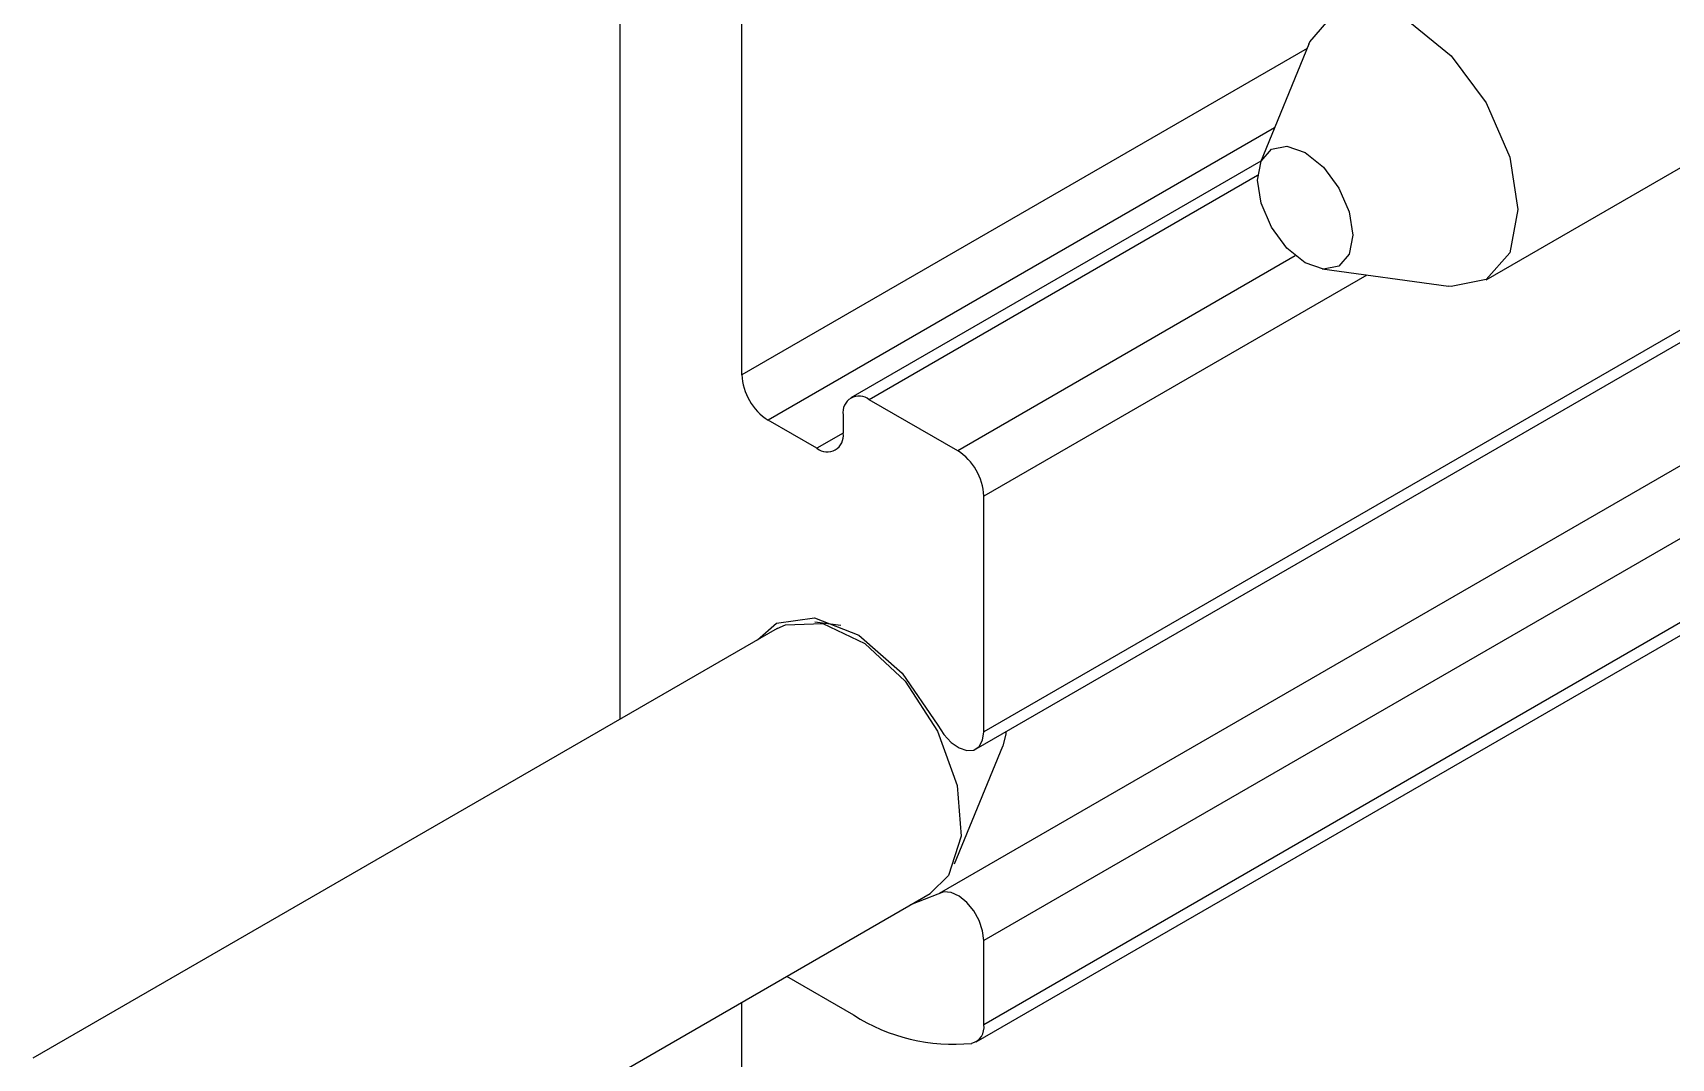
# Model space of a CAD drawing. Extents: x 0 to 9.6, y -11.7 to 0.2.
# Drawn here: x 4.588 to 5.252, y -7.946 to -7.531 of the extents above; entities that cross this region are included whole.
import ezdxf

# ---------------------------------------------------------------- set-up
doc = ezdxf.new("R2010")
doc.units = 0
doc.header["$LTSCALE"] = 0.5
doc.header["$MEASUREMENT"] = 0
doc.layers.add('Hardware', color=242, linetype='CONTINUOUS')
doc.layers.add('Housing', color=150, linetype='CONTINUOUS')

msp = doc.modelspace()

# ---------------------------------------------------------------- linework, layer by layer
at = {"layer": 'Hardware', "linetype": 'Continuous', "lineweight": 25, "transparency": 16777216}
for p, q in [((5.17694, -7.63064), (5.67332, -7.34408)), ((5.10498, -7.53524), (5.08544, -7.58303)), ((5.11041, -7.62629), (5.16158, -7.63327)), ((5.16273, -7.6334), (5.16158, -7.63327)), ((4.88952, -7.77207), (4.58789, -7.94619)), ((4.91537, -7.77087), (4.90487, -7.76944)), ((4.96147, -7.86747), (4.98101, -7.81968)), ((4.64917, -8.054), (4.95151, -7.87946))]:
    msp.add_line(p, q, dxfattribs=at)
at = {"layer": 'Hardware', "linetype": 'Continuous', "lineweight": 25, "transparency": 16777216, "flags": 128}
for points in [[(5.10498, -7.53524), (5.10543, -7.5342), (5.11493, -7.52326), (5.12914, -7.52049), (5.14592, -7.52631), (5.1627, -7.53984), (5.17693, -7.55902), (5.18643, -7.58093), (5.18978, -7.60223), (5.18645, -7.61969), (5.17695, -7.63063), (5.16273, -7.6334), (5.16273, -7.6334)], [(5.08564, -7.59968), (5.08417, -7.59028), (5.08564, -7.58258), (5.08983, -7.57775), (5.0961, -7.57652), (5.1035, -7.57909), (5.11091, -7.58506), (5.11719, -7.59353), (5.12138, -7.6032), (5.12286, -7.6126), (5.12139, -7.6203), (5.1172, -7.62513), (5.11092, -7.62635), (5.10352, -7.62378), (5.09612, -7.61781), (5.08984, -7.60935), (5.08564, -7.59968)], [(4.88952, -7.77207), (4.89295, -7.77048), (4.90809, -7.77004), (4.92513, -7.77808), (4.94146, -7.79338), (4.9546, -7.81361), (4.96256, -7.83569), (4.96411, -7.85626), (4.95903, -7.87218), (4.95151, -7.87946)], [(4.98224, -7.81389), (4.98218, -7.81473), (4.98101, -7.81968)]]:
    msp.add_lwpolyline(points, dxfattribs=at)
at = {"layer": 'Housing', "linetype": 'Continuous', "lineweight": 25, "transparency": 16777216}
for p, q in [((4.82576, -6.44645), (4.82576, -7.80887)), ((4.97021, -7.82084), (6.14609, -7.14201)), ((6.1439, -7.13821), (4.97332, -7.81397)), ((6.16667, -7.18004), (4.95521, -7.8794)), ((6.167, -7.20942), (4.97332, -7.89852)), ((6.167, -7.24357), (4.97332, -7.93267)), ((4.97021, -7.93954), (6.167, -7.24864)), ((4.87526, -7.66917), (4.87526, -7.38747)), ((5.10428, -7.53697), (4.87526, -7.66917)), ((5.09117, -7.56903), (4.88587, -7.68754)), ((5.08562, -7.58258), (4.91941, -7.67854)), ((5.08423, -7.58846), (4.9269, -7.67928)), ((5.09951, -7.62098), (4.96271, -7.69995)), ((5.12847, -7.62875), (4.97332, -7.71832)), ((4.96271, -7.69995), (4.9269, -7.67928)), ((4.90569, -7.69899), (4.88587, -7.68754)), ((4.9163, -7.6854), (4.9163, -7.69286)), ((4.9163, -7.69287), (4.90569, -7.69899)), ((4.97332, -7.81397), (4.97332, -7.71832)), ((4.9547, -7.87974), (4.94358, -7.88404)), ((4.97332, -7.93267), (4.97332, -7.89852)), ((4.89341, -7.913), (4.92052, -7.92865)), ((4.87526, -8.23291), (4.87526, -7.92348))]:
    msp.add_line(p, q, dxfattribs=at)
at = {"layer": 'Housing', "linetype": 'Continuous', "lineweight": 25, "transparency": 16777216, "flags": 128}
for points in [[(4.88158, -7.77665), (4.88928, -7.76992), (4.90469, -7.76767), (4.92265, -7.77479), (4.94027, -7.79015), (4.9547, -7.81125)], [(4.9547, -7.81125), (4.95714, -7.81505), (4.96009, -7.8182), (4.96328, -7.82041), (4.96642, -7.82146), (4.96922, -7.82127), (4.97142, -7.81986), (4.97283, -7.81735), (4.97332, -7.81397)], [(4.97332, -7.89852), (4.97283, -7.89458), (4.97142, -7.89044), (4.96922, -7.88648), (4.96642, -7.88306), (4.96328, -7.88049), (4.96009, -7.87901), (4.95714, -7.87875), (4.9547, -7.87974)]]:
    msp.add_lwpolyline(points, dxfattribs=at)
at = {"layer": 'Housing', "linetype": 'Continuous', "lineweight": 25, "transparency": 16777216}
for centre, radius, start, end in [((4.89829, -7.66813), 0.02305, 182.60454, 237.3955), ((4.92276, -7.68436), 0.00655, 50.79776, 189.21287), ((4.90983, -7.69391), 0.00655, 230.79632, 9.21431), ((4.95029, -7.71937), 0.02305, 2.6061, 57.39394), ((4.96092, -7.86597), 0.07458, 237.19147, 275.76327), ((4.96669, -7.93368), 0.00671, 284.90179, 8.70558)]:
    msp.add_arc(centre, radius, start, end, dxfattribs=at)

doc.saveas('drawing.dxf')
